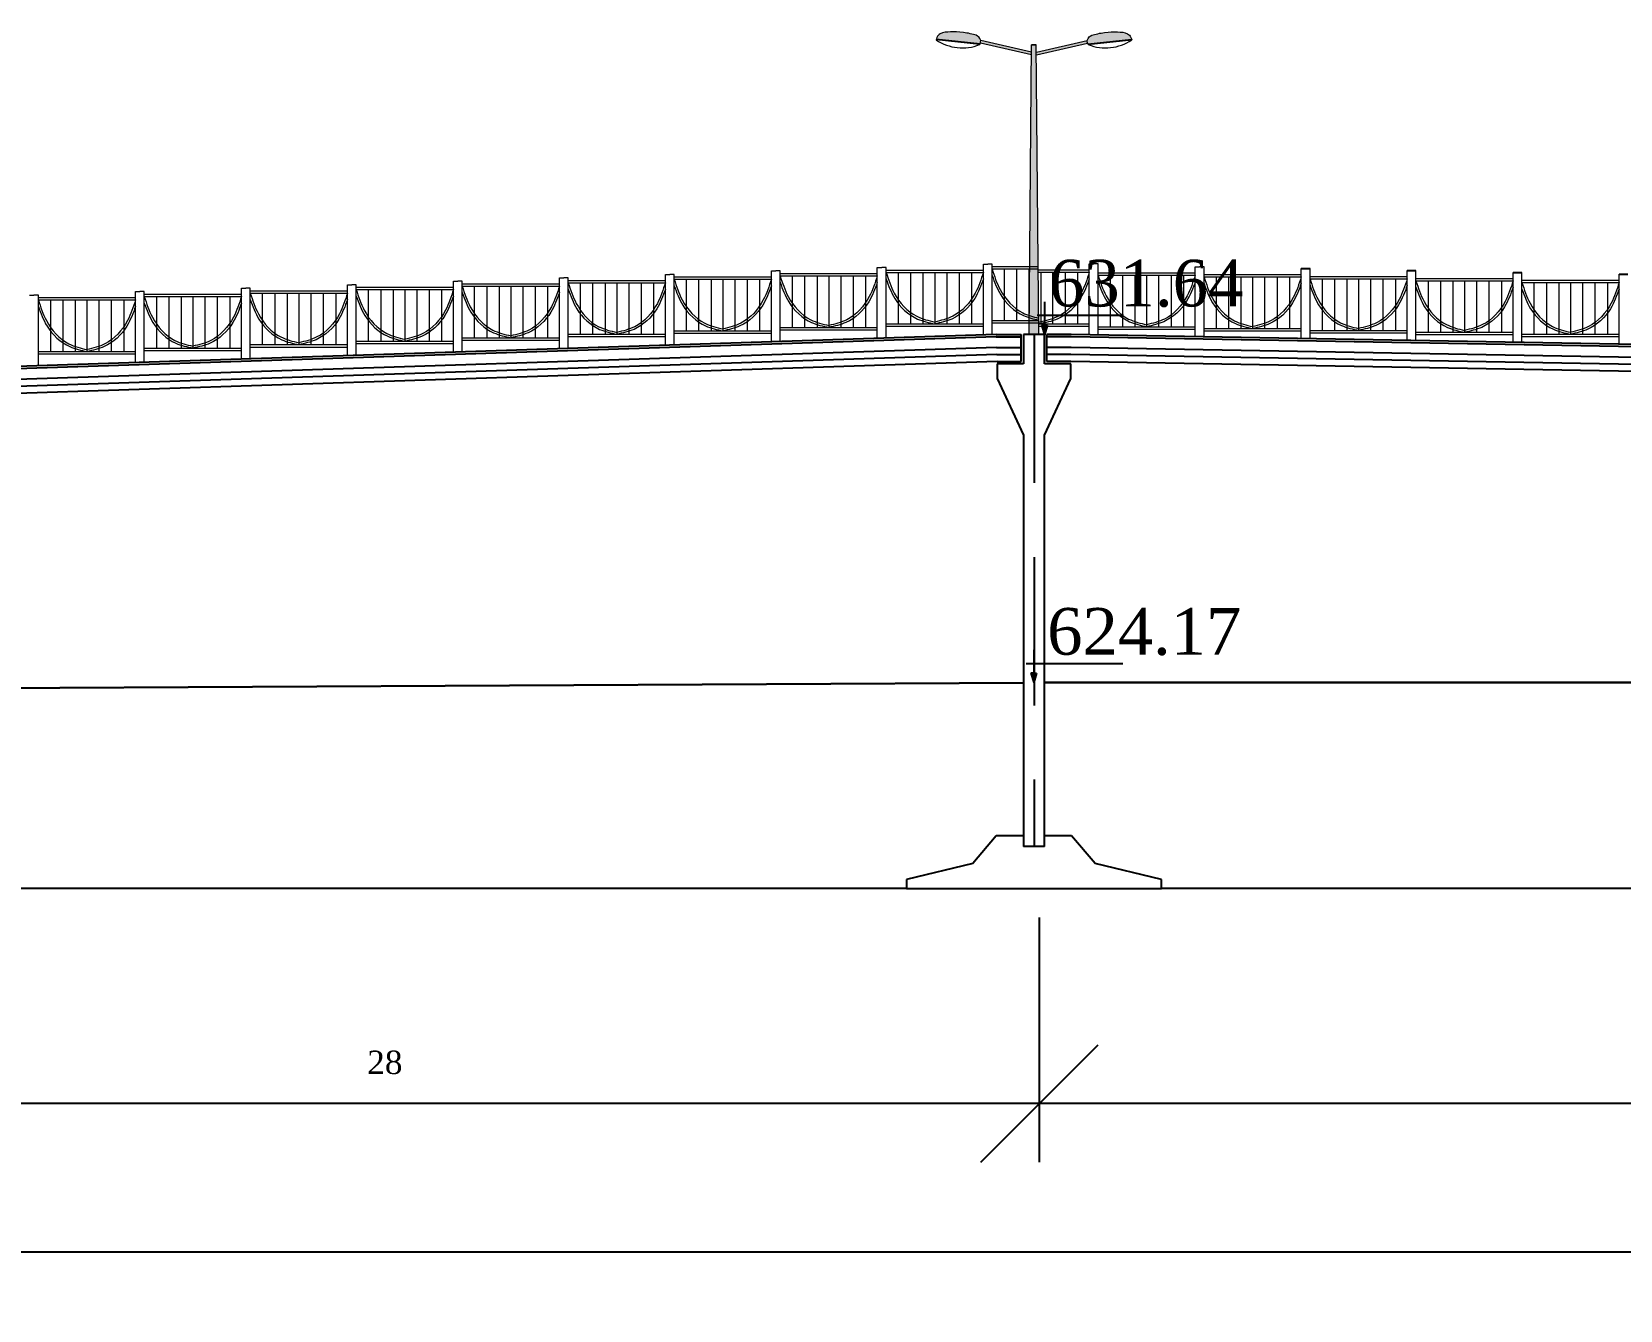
# Model space of a CAD drawing. Header units: millimetres. Extents: x -2123 to 34701, y -1286 to 835.
# Drawn here: x 194.7 to 228.68, y -378.75 to -351.4 of the extents above; entities that cross this region are included whole.
import ezdxf

# ---------------------------------------------------------------- set-up
doc = ezdxf.new("R2010")
doc.units = ezdxf.units.MM
doc.linetypes.add('невидимая2', pattern=[4.7625, 3.175, -1.5875])
doc.layers.get('0').update_dxf_attribs({"lineweight": 15})
doc.layers.add('дорога', color=126, linetype='Continuous', lineweight=25)
doc.layers.add('размери', color=250, linetype='Continuous')
doc.layers.add('розрізи', color=7, linetype='Continuous')
doc.styles.add('natasha', font='times.ttf', dxfattribs={"height": 2.5})
doc.styles.add('стиль3', font='times.ttf', dxfattribs={"height": 0.5})
doc.dimstyles.new('Аннотативный$0', dxfattribs={"dimscale": 0, "dimtxt": 2.5, "dimasz": 2.5, "dimexe": 1.25, "dimexo": 0.625, "dimtad": 1, "dimtxsty": 'natasha', "dimblk": 'OBLIQUE', "dimcen": 2.5, "dimadec": 0, "dimazin": 0, "dimtfac": 1, "dimtmove": 0, "dimatfit": 3, "dimfxl": 1, "dimarcsym": 0})

# ---------------------------------------------------------------- blocks, each defined once
blk = doc.blocks.new('_Oblique')
at = {"color": 0, "linetype": 'ByBlock', "lineweight": -2}
blk.add_line((-0.5, -0.5), (0.5, 0.5), dxfattribs=at)
blk = doc.blocks.new('*D494')
at = {"layer": 'Defpoints', "color": 0, "transparency": 16777216}
for p in [(216.255, -369.725), (244.255, -369.725), (216.255, -374.328)]:
    blk.add_point(p, dxfattribs=at)
at = {"layer": 'розрізи', "color": 0, "lineweight": -2, "transparency": 16777216}
for p, q in [((216.255, -370.35), (216.255, -375.578)), ((244.255, -370.35), (244.255, -375.578)), ((244.255, -374.328), (216.255, -374.328))]:
    blk.add_line(p, q, dxfattribs=at)
at = {"layer": 'розрізи', "color": 0, "lineweight": -2, "transparency": 16777216, "xscale": 2.5, "yscale": 2.5, "zscale": 2.5, "rotation": 180}
blk.add_blockref('_Oblique', (216.255, -374.328), dxfattribs=at)
at = {"layer": 'розрізи', "color": 0, "lineweight": -2, "transparency": 16777216, "xscale": 2.5, "yscale": 2.5, "zscale": 2.5}
blk.add_blockref('_Oblique', (244.255, -374.328), dxfattribs=at)
at = {"layer": 'розрізи', "color": 0, "transparency": 16777216, "insert": (230.255, -373.449), "char_height": 0.5, "attachment_point": 5, "style": 'стиль3'}
blk.add_mtext('28', dxfattribs=at)
blk = doc.blocks.new('*D495')
at = {"layer": 'Defpoints', "color": 0, "transparency": 16777216}
for p in [(188.255, -369.725), (216.255, -369.725), (188.255, -374.328)]:
    blk.add_point(p, dxfattribs=at)
at = {"layer": 'розрізи', "color": 0, "lineweight": -2, "transparency": 16777216}
for p, q in [((188.255, -370.35), (188.255, -375.578)), ((216.255, -370.35), (216.255, -375.578)), ((216.255, -374.328), (188.255, -374.328))]:
    blk.add_line(p, q, dxfattribs=at)
at = {"layer": 'розрізи', "color": 0, "lineweight": -2, "transparency": 16777216, "xscale": 2.5, "yscale": 2.5, "zscale": 2.5, "rotation": 180}
blk.add_blockref('_Oblique', (188.255, -374.328), dxfattribs=at)
at = {"layer": 'розрізи', "color": 0, "lineweight": -2, "transparency": 16777216, "xscale": 2.5, "yscale": 2.5, "zscale": 2.5}
blk.add_blockref('_Oblique', (216.255, -374.328), dxfattribs=at)
at = {"layer": 'розрізи', "color": 0, "transparency": 16777216, "insert": (202.255, -373.449), "char_height": 0.5, "attachment_point": 5, "style": 'стиль3'}
blk.add_mtext('28', dxfattribs=at)
blk = doc.blocks.new('*D500')
at = {"layer": 'Defpoints', "color": 0, "transparency": 16777216}
for p in [(160.255, -374.328), (300.143, -374.328), (300.143, -377.499)]:
    blk.add_point(p, dxfattribs=at)
at = {"layer": 'размери', "color": 0, "lineweight": -2, "transparency": 16777216}
for p, q in [((160.255, -374.953), (160.255, -378.749)), ((300.143, -374.953), (300.143, -378.749)), ((160.255, -377.499), (300.143, -377.499))]:
    blk.add_line(p, q, dxfattribs=at)
at = {"layer": 'размери', "color": 0, "lineweight": -2, "transparency": 16777216, "xscale": 2.5, "yscale": 2.5, "zscale": 2.5, "rotation": 180}
blk.add_blockref('_Oblique', (160.255, -377.499), dxfattribs=at)
at = {"layer": 'размери', "color": 0, "lineweight": -2, "transparency": 16777216, "xscale": 2.5, "yscale": 2.5, "zscale": 2.5}
blk.add_blockref('_Oblique', (300.143, -377.499), dxfattribs=at)
at = {"layer": 'размери', "color": 0, "transparency": 16777216, "insert": (230.199, -376.62), "char_height": 0.5, "attachment_point": 5, "style": 'стиль3'}
blk.add_mtext('140', dxfattribs=at)

msp = doc.modelspace()

# ---------------------------------------------------------------- hatches: boundary and pattern name
at = {"layer": 'дорога', "lineweight": 5}
h = msp.add_hatch(color=0, dxfattribs=at)
h.dxf.hatch_style = 2
h.paths.add_polyline_path([(216.242, -357.674), (216.043, -357.675), (216.042, -357.872), (216.244, -357.872)])
h.paths.add_polyline_path([(216.092, -351.674), (216.192, -351.674), (216.242, -357.674), (216.042, -357.674)])
edge = h.paths.add_edge_path()
edge.add_spline(control_points=[(217.292, -351.653), (217.285, -351.636), (217.282, -351.612), (217.281, -351.583)], knot_values=[411.134828, 411.134828, 411.134828, 411.134828, 430.443611, 430.443611, 430.443611, 430.443611], degree=3, periodic=0)
edge.add_spline(control_points=[(217.281, -351.583), (217.304, -351.511), (217.366, -351.464), (217.691, -351.397), (217.905, -351.399), (218.124, -351.405), (218.207, -351.487), (218.227, -351.543), (218.23, -351.554)], knot_values=[0, 0, 0, 0, 32.530138, 77.21019, 130.242015, 174.657331, 196.410436, 202.267979, 202.267979, 202.267979, 202.267979], degree=3, periodic=0)
edge.add_line((218.23, -351.554), (217.292, -351.653))
edge = h.paths.add_edge_path()
edge.add_spline(control_points=[(217.281, -351.583), (217.282, -351.604), (217.283, -351.623), (217.287, -351.638)], knot_values=[416.32852, 416.32852, 416.32852, 416.32852, 430.443611, 430.443611, 430.443611, 430.443611], degree=3, periodic=0)
edge.add_line((217.287, -351.638), (216.194, -351.89))
edge.add_line((216.194, -351.89), (216.193, -351.83))
edge.add_line((216.193, -351.83), (217.281, -351.583))
edge = h.paths.add_edge_path()
edge.add_spline(control_points=[(214.053, -351.554), (214.056, -351.543), (214.077, -351.487), (214.16, -351.405), (214.379, -351.399), (214.593, -351.397), (214.918, -351.464), (214.98, -351.511), (215.003, -351.583)], knot_values=[0, 0, 0, 0, 5.857543, 27.610648, 72.025964, 125.057789, 169.737841, 202.267979, 202.267979, 202.267979, 202.267979], degree=3, periodic=0)
edge.add_spline(control_points=[(215.003, -351.583), (215.002, -351.612), (214.999, -351.636), (214.992, -351.653)], knot_values=[411.134828, 411.134828, 411.134828, 411.134828, 430.443611, 430.443611, 430.443611, 430.443611], degree=3, periodic=0)
edge.add_line((214.992, -351.653), (214.053, -351.554))
edge = h.paths.add_edge_path()
edge.add_line((216.091, -351.83), (216.09, -351.89))
edge.add_line((216.09, -351.89), (214.997, -351.638))
edge.add_spline(control_points=[(214.997, -351.638), (215, -351.623), (215.002, -351.604), (215.003, -351.583)], knot_values=[416.32852, 416.32852, 416.32852, 416.32852, 430.443611, 430.443611, 430.443611, 430.443611], degree=3, periodic=0)
edge.add_line((215.003, -351.583), (216.091, -351.83))
at = {"layer": 'розрізи'}
h = msp.add_hatch(color=256, dxfattribs=at)
h.dxf.hatch_style = 1
h.paths.add_polyline_path([(216.43, -357.672), (216.368, -357.672), (216.368, -357.872)])
h.paths.add_polyline_path([(216.368, -357.672), (216.305, -357.672), (216.368, -357.872)])
h = msp.add_hatch(color=256, dxfattribs=at)
h.dxf.hatch_style = 1
h.paths.add_polyline_path([(216.199, -365.122), (216.137, -365.122), (216.137, -365.322)])
h.paths.add_polyline_path([(216.137, -365.122), (216.074, -365.122), (216.137, -365.322)])

# ---------------------------------------------------------------- linework, layer by layer
at = {"layer": 'дорога', "color": 0, "lineweight": 5}
for p, q in [((214.979, -351.672), (214.05, -351.57)), ((214.992, -351.653), (214.053, -351.554)), ((216.09, -351.89), (214.997, -351.638)), ((216.091, -351.83), (215.003, -351.583)), ((216.042, -357.872), (216.092, -351.674)), ((216.092, -351.674), (216.192, -351.674)), ((216.192, -351.674), (216.092, -351.674)), ((216.244, -357.872), (216.192, -351.674)), ((216.193, -351.83), (217.281, -351.583)), ((216.194, -351.89), (217.287, -351.638)), ((217.292, -351.653), (218.23, -351.554)), ((217.304, -351.672), (218.234, -351.57)), ((216.089, -352.058), (216.089, -352.058)), ((216.195, -352.058), (216.195, -352.058)), ((212.791, -357.955), (212.791, -356.439)), ((212.791, -356.439), (212.886, -356.439)), ((212.98, -356.439), (212.886, -356.439)), ((212.98, -356.439), (212.886, -356.439)), ((212.98, -357.949), (212.98, -356.439)), ((215.059, -357.881), (215.059, -356.366)), ((215.059, -356.366), (215.153, -356.366)), ((215.247, -356.366), (215.153, -356.366)), ((215.247, -356.366), (215.153, -356.366)), ((215.247, -357.875), (215.247, -356.366)), ((215.247, -356.421), (216.231, -356.421)), ((215.247, -356.471), (216.232, -356.471)), ((215.504, -356.471), (215.504, -357.574)), ((215.769, -356.471), (215.769, -357.574)), ((216.035, -356.471), (216.035, -357.574)), ((217.326, -357.879), (217.326, -356.363)), ((217.326, -356.363), (217.42, -356.363)), ((217.514, -356.363), (217.42, -356.363)), ((217.514, -356.363), (217.42, -356.363)), ((217.514, -357.883), (217.514, -356.363)), ((219.593, -357.923), (219.593, -356.423)), ((219.593, -356.423), (219.687, -356.423)), ((219.781, -356.423), (219.687, -356.423)), ((219.781, -357.923), (219.781, -356.423)), ((219.781, -357.923), (219.781, -356.423)), ((221.86, -357.964), (221.86, -356.464)), ((222.048, -357.964), (222.048, -356.464)), ((222.048, -357.964), (222.048, -356.464)), ((201.456, -358.324), (201.456, -356.809)), ((201.456, -356.809), (201.55, -356.809)), ((201.644, -356.809), (201.55, -356.809)), ((201.644, -356.809), (201.55, -356.809)), ((201.644, -358.318), (201.644, -356.809)), ((203.723, -358.251), (203.723, -356.735)), ((203.723, -356.735), (203.817, -356.735)), ((203.911, -356.735), (203.817, -356.735)), ((203.911, -356.735), (203.817, -356.735)), ((203.911, -358.244), (203.911, -356.735)), ((203.911, -356.79), (205.99, -356.79)), ((205.99, -358.177), (205.99, -356.661)), ((205.99, -356.661), (206.084, -356.661)), ((206.178, -356.661), (206.084, -356.661)), ((206.178, -356.661), (206.084, -356.661)), ((206.178, -358.171), (206.178, -356.661)), ((206.178, -356.716), (208.257, -356.716)), ((206.178, -356.766), (208.257, -356.766)), ((206.436, -356.766), (206.436, -357.869)), ((206.701, -356.766), (206.701, -357.869)), ((206.967, -356.766), (206.967, -357.869)), ((207.218, -356.766), (207.218, -357.869)), ((207.474, -356.766), (207.474, -357.869)), ((207.739, -356.766), (207.739, -357.869)), ((208.005, -356.766), (208.005, -357.869)), ((208.257, -358.103), (208.257, -356.587)), ((208.257, -356.587), (208.351, -356.587)), ((208.445, -356.587), (208.351, -356.587)), ((208.445, -356.587), (208.351, -356.587)), ((208.445, -358.097), (208.445, -356.587)), ((208.445, -356.642), (210.524, -356.642)), ((208.445, -356.692), (210.524, -356.692)), ((208.703, -356.692), (208.703, -357.796)), ((208.968, -356.692), (208.968, -357.796)), ((209.234, -356.692), (209.234, -357.796)), ((209.485, -356.692), (209.485, -357.796)), ((209.741, -356.692), (209.741, -357.796)), ((210.006, -356.692), (210.006, -357.796)), ((210.272, -356.692), (210.272, -357.796)), ((210.524, -358.029), (210.524, -356.513)), ((210.524, -356.513), (210.618, -356.513)), ((210.712, -356.513), (210.618, -356.513)), ((210.712, -356.513), (210.618, -356.513)), ((210.712, -358.023), (210.712, -356.513)), ((210.712, -356.568), (212.791, -356.568)), ((210.712, -356.618), (212.791, -356.618)), ((210.97, -356.618), (210.97, -357.722)), ((211.235, -356.618), (211.235, -357.722)), ((211.501, -356.618), (211.501, -357.722)), ((211.752, -356.618), (211.752, -357.722)), ((212.008, -356.618), (212.008, -357.722)), ((212.274, -356.618), (212.274, -357.722)), ((212.539, -356.618), (212.539, -357.722)), ((212.98, -356.495), (215.059, -356.495)), ((212.98, -356.545), (215.059, -356.545)), ((213.237, -356.545), (213.237, -357.648)), ((213.502, -356.545), (213.502, -357.648)), ((213.768, -356.545), (213.768, -357.648)), ((214.019, -356.545), (214.019, -357.648)), ((214.275, -356.545), (214.275, -357.648)), ((214.541, -356.545), (214.541, -357.648)), ((214.806, -356.545), (214.806, -357.648)), ((216.231, -356.493), (217.326, -356.493)), ((216.232, -356.543), (217.326, -356.543)), ((216.286, -356.543), (216.286, -357.646)), ((216.542, -356.543), (216.542, -357.646)), ((216.808, -356.543), (216.808, -357.646)), ((217.073, -356.543), (217.073, -357.646)), ((217.514, -356.552), (219.593, -356.552)), ((217.514, -356.602), (219.593, -356.602)), ((217.771, -356.602), (217.771, -357.706)), ((218.037, -356.602), (218.037, -357.706)), ((218.302, -356.602), (218.302, -357.706)), ((218.553, -356.602), (218.553, -357.706)), ((218.809, -356.602), (218.809, -357.706)), ((219.075, -356.602), (219.075, -357.706)), ((219.34, -356.602), (219.34, -357.706)), ((219.781, -356.593), (221.86, -356.593)), ((219.781, -356.643), (221.86, -356.643)), ((220.038, -356.643), (220.038, -357.746)), ((220.304, -356.643), (220.304, -357.746)), ((220.569, -356.643), (220.569, -357.746)), ((220.82, -356.643), (220.82, -357.746)), ((221.076, -356.643), (221.076, -357.746)), ((221.342, -356.643), (221.342, -357.746)), ((221.607, -356.643), (221.607, -357.746)), ((222.048, -356.633), (224.127, -356.633)), ((222.048, -356.683), (224.127, -356.683)), ((222.305, -356.683), (222.305, -357.787)), ((222.571, -356.683), (222.571, -357.787)), ((222.836, -356.683), (222.836, -357.787)), ((223.087, -356.683), (223.087, -357.787)), ((223.343, -356.683), (223.343, -357.787)), ((223.609, -356.683), (223.609, -357.787)), ((223.875, -356.683), (223.875, -357.787)), ((224.127, -358.004), (224.127, -356.504)), ((224.315, -358.004), (224.315, -356.504)), ((224.315, -358.004), (224.315, -356.504)), ((224.315, -356.674), (226.394, -356.674)), ((224.315, -356.724), (226.394, -356.724)), ((224.572, -356.724), (224.572, -357.827)), ((224.838, -356.724), (224.838, -357.827)), ((225.103, -356.724), (225.103, -357.827)), ((225.354, -356.724), (225.354, -357.827)), ((225.61, -356.724), (225.61, -357.827)), ((225.876, -356.724), (225.876, -357.827)), ((226.142, -356.724), (226.142, -357.827)), ((226.394, -358.045), (226.394, -356.545)), ((226.582, -358.045), (226.582, -356.545)), ((226.582, -358.045), (226.582, -356.545)), ((226.582, -356.714), (228.661, -356.714)), ((226.582, -356.764), (228.661, -356.764)), ((226.839, -356.764), (226.839, -357.868)), ((227.105, -356.764), (227.105, -357.868)), ((227.371, -356.764), (227.371, -357.868)), ((227.621, -356.764), (227.621, -357.868)), ((227.877, -356.764), (227.877, -357.868)), ((228.143, -356.764), (228.143, -357.868)), ((228.409, -356.764), (228.409, -357.868)), ((228.661, -358.085), (228.661, -356.585)), ((194.655, -357.03), (194.749, -357.03)), ((194.843, -357.03), (194.749, -357.03)), ((194.843, -357.03), (194.749, -357.03)), ((194.843, -358.54), (194.843, -357.03)), ((194.843, -357.085), (196.922, -357.085)), ((194.843, -357.135), (196.922, -357.135)), ((195.1, -357.135), (195.1, -358.239)), ((195.366, -357.135), (195.366, -358.239)), ((195.632, -357.135), (195.632, -358.239)), ((195.883, -357.135), (195.883, -358.239)), ((196.138, -357.135), (196.138, -358.239)), ((196.404, -357.135), (196.404, -358.239)), ((196.67, -357.135), (196.67, -358.239)), ((196.922, -358.472), (196.922, -356.956)), ((196.922, -356.956), (197.016, -356.956)), ((197.11, -356.956), (197.016, -356.956)), ((197.11, -356.956), (197.016, -356.956)), ((197.11, -358.466), (197.11, -356.956)), ((197.11, -357.011), (199.189, -357.011)), ((197.11, -357.061), (199.189, -357.061)), ((197.367, -357.061), (197.367, -358.165)), ((197.633, -357.061), (197.633, -358.165)), ((197.899, -357.061), (197.899, -358.165)), ((198.15, -357.061), (198.15, -358.165)), ((198.405, -357.061), (198.405, -358.165)), ((198.671, -357.061), (198.671, -358.165)), ((198.937, -357.061), (198.937, -358.165)), ((199.189, -358.398), (199.189, -356.882)), ((199.189, -356.882), (199.283, -356.882)), ((199.377, -356.882), (199.283, -356.882)), ((199.377, -356.882), (199.283, -356.882)), ((199.377, -358.392), (199.377, -356.882)), ((199.377, -356.938), (201.456, -356.938)), ((199.377, -356.988), (201.456, -356.988)), ((199.634, -356.988), (199.634, -358.091)), ((199.9, -356.988), (199.9, -358.091)), ((200.166, -356.988), (200.166, -358.091)), ((200.417, -356.988), (200.417, -358.091)), ((200.672, -356.988), (200.672, -358.091)), ((200.938, -356.988), (200.938, -358.091)), ((201.204, -356.988), (201.204, -358.091)), ((201.644, -356.864), (203.723, -356.864)), ((201.644, -356.914), (203.723, -356.914)), ((201.901, -356.914), (201.901, -358.017)), ((202.167, -356.914), (202.167, -358.017)), ((202.433, -356.914), (202.433, -358.017)), ((202.684, -356.914), (202.684, -358.017)), ((202.94, -356.914), (202.94, -358.017)), ((203.205, -356.914), (203.205, -358.017)), ((203.471, -356.914), (203.471, -358.017)), ((203.911, -356.84), (205.99, -356.84)), ((204.168, -356.84), (204.168, -357.943)), ((204.434, -356.84), (204.434, -357.943)), ((204.7, -356.84), (204.7, -357.943)), ((204.951, -356.84), (204.951, -357.943)), ((205.207, -356.84), (205.207, -357.943)), ((205.472, -356.84), (205.472, -357.943)), ((205.738, -356.84), (205.738, -357.943)), ((208.445, -357.796), (210.524, -357.796)), ((210.712, -357.722), (212.791, -357.722)), ((210.712, -357.772), (212.791, -357.772)), ((212.98, -357.648), (215.059, -357.648)), ((212.98, -357.698), (215.059, -357.698)), ((215.247, -357.574), (216.241, -357.574)), ((215.247, -357.624), (216.241, -357.624)), ((216.242, -357.646), (217.326, -357.646)), ((216.242, -357.696), (217.326, -357.696)), ((217.514, -357.706), (219.593, -357.706)), ((217.514, -357.756), (219.593, -357.756)), ((219.781, -357.746), (221.86, -357.746)), ((219.781, -357.796), (221.86, -357.796)), ((222.048, -357.787), (224.127, -357.787)), ((224.315, -357.827), (226.394, -357.827)), ((197.11, -358.165), (199.189, -358.165)), ((199.377, -358.091), (201.456, -358.091)), ((199.377, -358.141), (201.456, -358.141)), ((201.644, -358.017), (203.723, -358.017)), ((201.644, -358.067), (203.723, -358.067)), ((203.911, -357.943), (205.99, -357.943)), ((203.911, -357.993), (205.99, -357.993)), ((206.178, -357.869), (208.257, -357.869)), ((206.178, -357.919), (208.257, -357.919)), ((208.445, -357.846), (210.524, -357.846)), ((222.048, -357.837), (224.127, -357.837)), ((224.315, -357.877), (226.394, -357.877)), ((226.582, -357.868), (228.661, -357.868)), ((226.582, -357.918), (228.661, -357.918)), ((194.843, -358.239), (196.922, -358.239)), ((194.843, -358.289), (196.922, -358.289)), ((197.11, -358.215), (199.189, -358.215))]:
    msp.add_line(p, q, dxfattribs=at)
for centre, start, end in [((214.612, -350.74), 235.9191, 291.5235), ((217.672, -350.74), 248.4765, 304.0809)]:
    msp.add_arc(centre, 1.002, start, end, dxfattribs=at)
for points, knots in [([(215.003, -351.583), (214.98, -351.511), (214.918, -351.464), (214.593, -351.397), (214.379, -351.399), (214.16, -351.405), (214.073, -351.49), (214.052, -351.556), (214.05, -351.57)], [0, 0, 0, 0, 32.530138, 77.21019, 130.242015, 174.657331, 196.410436, 205.373259, 205.373259, 205.373259, 205.373259]), ([(214.979, -351.672), (214.98, -351.672), (214.997, -351.654), (215.001, -351.624), (215.003, -351.583)], [402.843137, 402.843137, 402.843137, 402.843137, 403.371236, 430.443611, 430.443611, 430.443611, 430.443611]), ([(217.281, -351.583), (217.304, -351.511), (217.366, -351.464), (217.691, -351.397), (217.905, -351.399), (218.124, -351.405), (218.21, -351.49), (218.232, -351.556), (218.234, -351.57)], [0, 0, 0, 0, 32.530138, 77.21019, 130.242015, 174.657331, 196.410436, 205.373259, 205.373259, 205.373259, 205.373259]), ([(217.304, -351.672), (217.304, -351.672), (217.287, -351.654), (217.282, -351.624), (217.281, -351.583)], [402.843137, 402.843137, 402.843137, 402.843137, 403.371236, 430.443611, 430.443611, 430.443611, 430.443611]), ([(215.247, -356.471), (215.295, -356.621), (215.414, -356.991), (215.782, -357.404), (216.123, -357.494), (216.241, -357.522)], [0, 0, 0, 0, 0.4744, 1.16735, 1.525154, 1.525154, 1.525154, 1.525154]), ([(215.247, -356.609), (215.299, -356.753), (215.426, -357.103), (215.807, -357.462), (216.13, -357.54), (216.241, -357.564)], [0, 0, 0, 0, 0.457419, 1.114137, 1.451089, 1.451089, 1.451089, 1.451089])]:
    msp.add_open_spline(points, degree=3, knots=knots, dxfattribs=at)
for points in [[(206.178, -356.766), (206.351, -357.208), (206.833, -357.706), (207.218, -357.828)], [(208.257, -356.766), (208.085, -357.208), (207.603, -357.706), (207.218, -357.828)], [(208.445, -356.692), (208.618, -357.134), (209.1, -357.632), (209.485, -357.754)], [(210.524, -356.692), (210.352, -357.134), (209.87, -357.632), (209.485, -357.754)], [(210.712, -356.618), (210.885, -357.061), (211.367, -357.558), (211.752, -357.68)], [(210.712, -356.757), (210.897, -357.175), (211.384, -357.615), (211.752, -357.722)], [(212.791, -356.618), (212.619, -357.061), (212.137, -357.558), (211.752, -357.68)], [(212.791, -356.757), (212.607, -357.175), (212.12, -357.615), (211.752, -357.722)], [(212.98, -356.545), (213.152, -356.987), (213.634, -357.484), (214.019, -357.607)], [(212.98, -356.683), (213.164, -357.101), (213.651, -357.542), (214.019, -357.648)], [(215.059, -356.545), (214.886, -356.987), (214.404, -357.484), (214.019, -357.607)], [(215.059, -356.683), (214.874, -357.101), (214.387, -357.542), (214.019, -357.648)], [(217.326, -356.543), (217.153, -356.985), (216.671, -357.482), (216.241, -357.615)], [(217.326, -356.681), (217.141, -357.099), (216.654, -357.54), (216.242, -357.646)], [(217.514, -356.602), (217.686, -357.044), (218.168, -357.542), (218.553, -357.664)], [(217.514, -356.74), (217.698, -357.159), (218.185, -357.599), (218.553, -357.706)], [(219.593, -356.602), (219.42, -357.044), (218.938, -357.542), (218.553, -357.664)], [(219.593, -356.74), (219.408, -357.159), (218.921, -357.599), (218.553, -357.706)], [(219.781, -356.643), (219.953, -357.085), (220.435, -357.582), (220.82, -357.705)], [(219.781, -356.781), (219.965, -357.199), (220.452, -357.64), (220.82, -357.746)], [(221.86, -356.643), (221.688, -357.085), (221.205, -357.582), (220.82, -357.705)], [(221.86, -356.781), (221.675, -357.199), (221.188, -357.64), (220.82, -357.746)], [(222.048, -356.683), (222.22, -357.125), (222.702, -357.623), (223.087, -357.745)], [(224.127, -356.683), (223.955, -357.125), (223.472, -357.623), (223.087, -357.745)], [(224.315, -356.724), (224.487, -357.166), (224.969, -357.663), (225.354, -357.786)], [(226.394, -356.724), (226.222, -357.166), (225.739, -357.663), (225.354, -357.786)], [(226.582, -356.764), (226.754, -357.206), (227.236, -357.704), (227.621, -357.826)], [(228.661, -356.764), (228.489, -357.206), (228.006, -357.704), (227.621, -357.826)], [(194.843, -357.135), (195.015, -357.577), (195.498, -358.075), (195.883, -358.197)], [(196.922, -357.135), (196.75, -357.577), (196.268, -358.075), (195.883, -358.197)], [(197.11, -357.061), (197.282, -357.504), (197.765, -358.001), (198.15, -358.124)], [(199.189, -357.061), (199.017, -357.504), (198.535, -358.001), (198.15, -358.124)], [(199.377, -356.988), (199.549, -357.43), (200.032, -357.927), (200.417, -358.05)], [(199.377, -357.126), (199.562, -357.544), (200.049, -357.985), (200.417, -358.091)], [(201.456, -356.988), (201.284, -357.43), (200.802, -357.927), (200.417, -358.05)], [(201.456, -357.126), (201.272, -357.544), (200.784, -357.985), (200.417, -358.091)], [(201.644, -356.914), (201.816, -357.356), (202.299, -357.853), (202.684, -357.976)], [(201.644, -357.052), (201.829, -357.47), (202.316, -357.911), (202.684, -358.017)], [(203.723, -356.914), (203.551, -357.356), (203.069, -357.853), (202.684, -357.976)], [(203.723, -357.052), (203.539, -357.47), (203.051, -357.911), (202.684, -358.017)], [(203.911, -356.84), (204.084, -357.282), (204.566, -357.78), (204.951, -357.902)], [(203.911, -356.978), (204.096, -357.397), (204.583, -357.837), (204.951, -357.943)], [(205.99, -356.84), (205.818, -357.282), (205.336, -357.78), (204.951, -357.902)], [(205.99, -356.978), (205.806, -357.397), (205.319, -357.837), (204.951, -357.943)], [(206.178, -356.904), (206.363, -357.323), (206.85, -357.763), (207.218, -357.869)], [(208.257, -356.904), (208.073, -357.323), (207.586, -357.763), (207.218, -357.869)], [(208.445, -356.83), (208.63, -357.249), (209.117, -357.689), (209.485, -357.796)], [(210.524, -356.83), (210.34, -357.249), (209.853, -357.689), (209.485, -357.796)], [(222.048, -356.821), (222.232, -357.24), (222.72, -357.68), (223.087, -357.787)], [(224.127, -356.821), (223.942, -357.24), (223.455, -357.68), (223.087, -357.787)], [(224.315, -356.862), (224.499, -357.28), (224.987, -357.721), (225.354, -357.827)], [(226.394, -356.862), (226.209, -357.28), (225.722, -357.721), (225.354, -357.827)], [(226.582, -356.902), (226.766, -357.321), (227.254, -357.761), (227.621, -357.868)], [(228.661, -356.902), (228.476, -357.321), (227.989, -357.761), (227.621, -357.868)], [(194.843, -357.273), (195.028, -357.692), (195.515, -358.132), (195.883, -358.239)], [(196.922, -357.273), (196.738, -357.692), (196.25, -358.132), (195.883, -358.239)], [(197.11, -357.2), (197.295, -357.618), (197.782, -358.059), (198.15, -358.165)], [(199.189, -357.2), (199.005, -357.618), (198.517, -358.059), (198.15, -358.165)]]:
    msp.add_spline(points, degree=3, dxfattribs=at)
at = {"layer": 'размери'}
for p, q in [((221.86, -356.464), (222.048, -356.464)), ((224.127, -356.504), (224.315, -356.504)), ((226.394, -356.545), (226.582, -356.545)), ((228.661, -356.585), (228.849, -356.585))]:
    msp.add_line(p, q, dxfattribs=at)
at = {"layer": 'розрізи'}
for p, q in [((216.208, -357.463), (216.24, -357.463)), ((216.208, -357.463), (218.06, -357.463)), ((216.368, -357.672), (216.305, -357.672)), ((216.305, -357.672), (216.368, -357.872)), ((216.368, -357.672), (216.43, -357.672)), ((216.43, -357.672), (216.368, -357.872)), ((215.335, -357.872), (188.91, -358.733)), ((215.336, -357.922), (188.911, -358.783)), ((215.344, -358.152), (188.919, -359.013)), ((215.335, -357.872), (215.868, -357.872)), ((215.336, -357.922), (215.868, -357.922)), ((215.344, -358.152), (215.868, -358.152)), ((216.368, -357.872), (215.918, -357.872)), ((216.941, -357.872), (216.418, -357.872)), ((216.941, -357.922), (216.418, -357.922)), ((216.936, -358.152), (216.418, -358.152)), ((243.361, -358.625), (216.936, -358.152)), ((243.366, -358.345), (216.941, -357.872)), ((243.366, -358.395), (216.941, -357.922)), ((215.349, -358.302), (188.924, -359.163)), ((215.355, -358.452), (188.93, -359.313)), ((215.349, -358.302), (215.868, -358.302)), ((216.934, -358.302), (216.418, -358.302)), ((243.355, -358.923), (216.93, -358.45)), ((243.359, -358.775), (216.934, -358.302)), ((215.978, -364.913), (218.04, -364.913)), ((216.137, -365.122), (216.074, -365.122)), ((216.074, -365.122), (216.137, -365.322)), ((216.137, -365.122), (216.199, -365.122)), ((216.199, -365.122), (216.137, -365.322)), ((213.418, -369.725), (190.867, -369.725)), ((241.418, -369.725), (218.867, -369.725))]:
    msp.add_line(p, q, dxfattribs=at)
at = {"layer": 'розрізи', "linetype": 'невидимая2'}
for p, q in [((216.368, -357.172), (216.368, -357.872)), ((216.143, -357.872), (216.143, -368.825)), ((216.137, -364.622), (216.137, -365.322))]:
    msp.add_line(p, q, dxfattribs=at)
at = {"layer": 'розрізи', "color": 7}
for p, q in [((215.868, -358.45), (215.868, -357.872)), ((215.918, -357.872), (215.918, -358.5)), ((216.368, -358.5), (216.368, -357.872)), ((216.418, -358.45), (216.418, -357.872)), ((215.355, -358.45), (215.868, -358.45)), ((215.918, -358.5), (215.355, -358.5)), ((215.355, -358.5), (215.355, -358.813)), ((216.93, -358.5), (216.368, -358.5)), ((216.93, -358.45), (216.418, -358.45)), ((216.93, -358.813), (216.93, -358.5)), ((215.355, -358.813), (215.918, -360.026)), ((216.368, -360.026), (216.93, -358.813)), ((215.918, -360.026), (215.918, -368.825)), ((216.368, -368.825), (216.368, -360.026)), ((215.337, -368.6), (214.837, -369.194)), ((215.918, -368.6), (215.337, -368.6)), ((216.948, -368.6), (216.368, -368.6)), ((217.448, -369.194), (216.948, -368.6)), ((216.368, -368.825), (215.918, -368.825)), ((214.837, -369.194), (213.418, -369.532)), ((218.867, -369.532), (217.448, -369.194)), ((213.418, -369.532), (213.418, -369.725)), ((213.418, -369.725), (218.867, -369.725)), ((218.867, -369.725), (218.867, -369.532))]:
    msp.add_line(p, q, dxfattribs=at)
at = {"layer": 'розрізи', "color": 7, "lineweight": 20}
msp.add_line((216.368, -358.5), (216.93, -358.5), dxfattribs=at)
at = {"layer": 'розрізи', "lineweight": 30}
for p, q in [((215.918, -365.324), (188.368, -365.472)), ((229.383, -365.322), (216.368, -365.322))]:
    msp.add_line(p, q, dxfattribs=at)

# ---------------------------------------------------------------- texts
at = {"layer": 'розрізи', "char_height": 1, "attachment_point": 1, "style": 'стиль3'}
for s, insert in [('631.64', (216.467, -356.274)), ('624.17', (216.425, -363.724))]:
    msp.add_mtext_dynamic_manual_height_columns(s, width=4.53896, gutter_width=2.5, heights=[0], dxfattribs=dict(at, insert=insert))

# ---------------------------------------------------------------- dimensions: what is measured, and where the dimension line sits
at = {"layer": 'размери'}
dim = msp.add_linear_dim(base=(300.143, -377.499), p1=(160.255, -374.328), p2=(300.143, -374.328), text='140', dimstyle='Аннотативный$0', override={"dimtxsty": 'стиль3'}, dxfattribs=at)
dim.commit()
dim.dimension.update_dxf_attribs({"geometry": '*D500', "text_midpoint": (230.199, -376.62)})
at = {"layer": 'розрізи'}
for base, p1, p2, picture, middle in [((188.255, -374.328), (216.255, -369.725), (188.255, -369.725), '*D495', (202.255, -374.328)), ((216.255, -374.328), (244.255, -369.725), (216.255, -369.725), '*D494', (230.255, -374.328))]:
    dim = msp.add_linear_dim(base=base, p1=p1, p2=p2, dimstyle='Аннотативный$0', override={"dimtxsty": 'стиль3'}, dxfattribs=at)
    dim.commit()
    dim.dimension.update_dxf_attribs({"geometry": picture, "text_midpoint": middle, "dimtype": 160})

doc.saveas('drawing.dxf')
